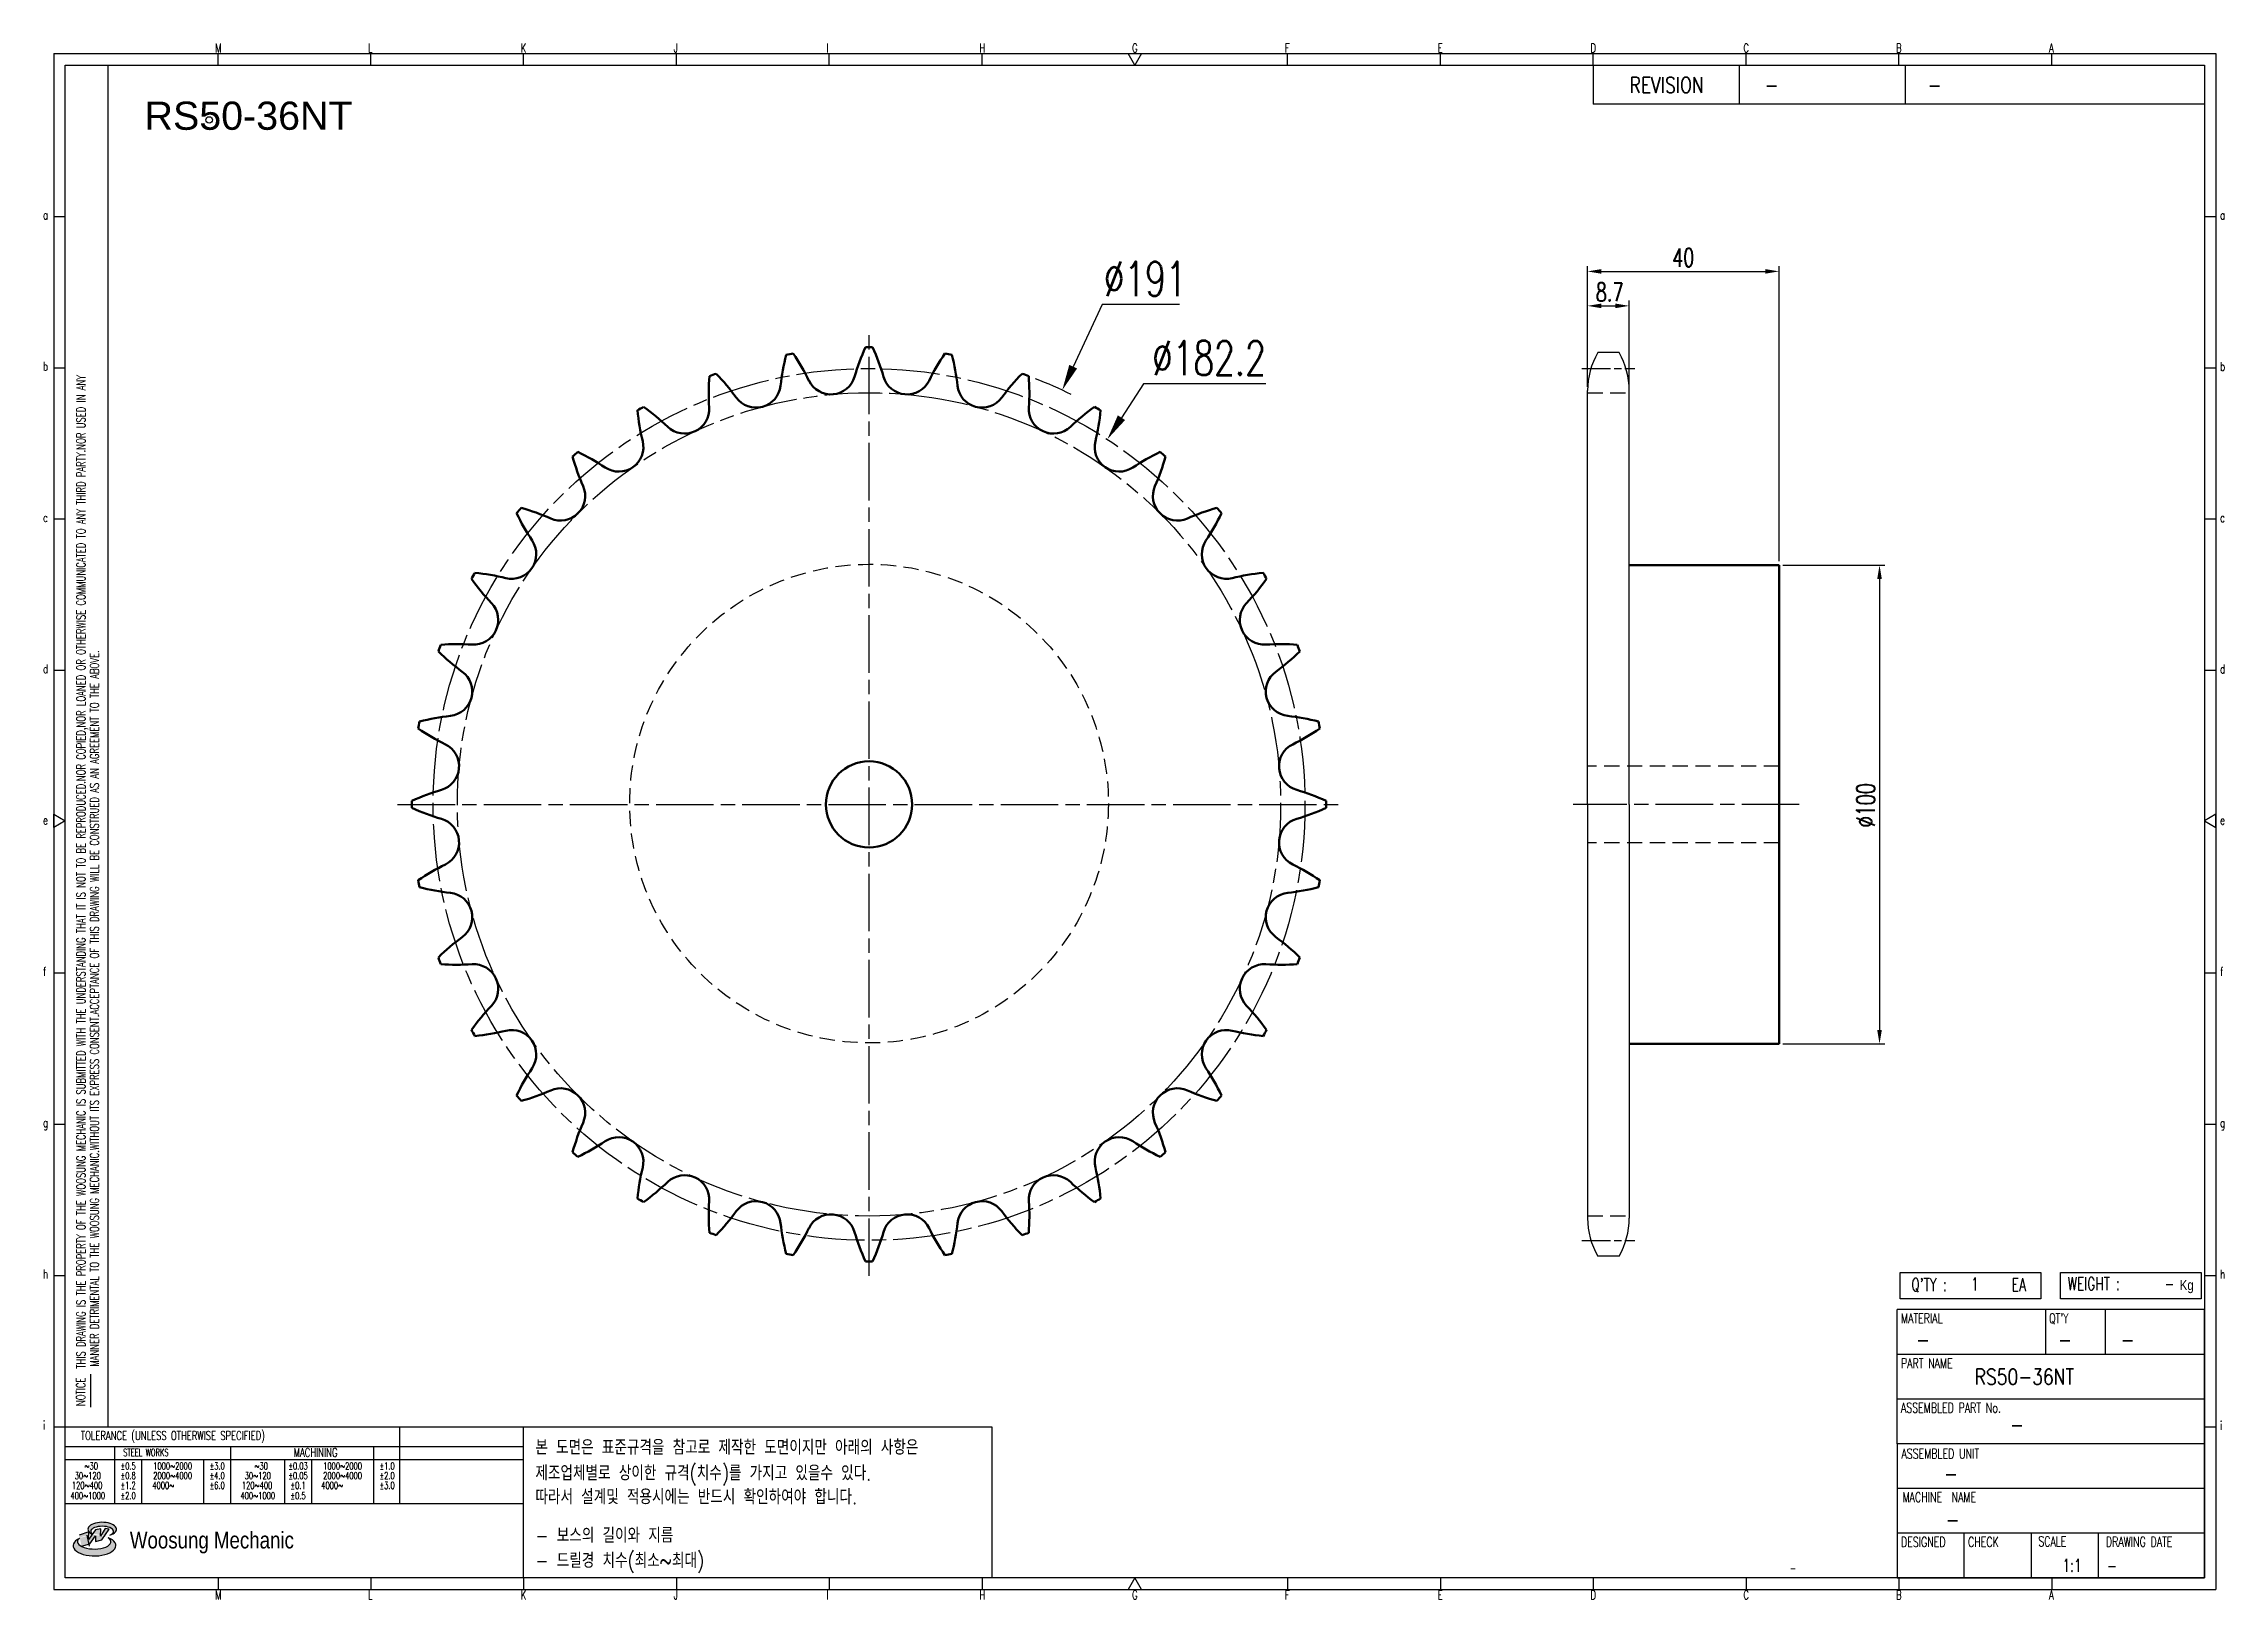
# Model space of a CAD drawing. Header units: millimetres. Extents: x 8307 to 8763, y 4750 to 5075.
import ezdxf
from ezdxf.enums import TextEntityAlignment as Align

# ---------------------------------------------------------------- set-up
doc = ezdxf.new("R2010")
doc.units = ezdxf.units.MM
for name, pattern in [('AM_ISO08W050', [18, 12, -1.5, 3, -1.5]), ('AM_ISO08W050x2', [9, 6, -0.75, 1.5, -0.75]), ('HIDDEN', [9.525, 6.35, -3.175])]:
    doc.linetypes.add(name, pattern=pattern)
for name, color, linetype, lineweight in [('20', 7, 'Continuous', 50), ('22', 30, 'AM_ISO08W050', 25), ('23', 40, 'AM_ISO08W050', 25), ('VIS', 7, 'Continuous', 50)]:
    doc.layers.add(name, color=color, linetype=linetype, lineweight=lineweight)
for name, color, linetype in [('HL', 2, 'HIDDEN'), ('S-DIM', 7, 'Continuous'), ('TITLE', 7, 'Continuous'), ('도면레이아웃', 7, 'Continuous')]:
    doc.layers.add(name, color=color, linetype=linetype)
doc.styles.add('HAN', font='ROMANS.shx', dxfattribs={"width": 0.7, "bigfont": 'whgtxt.shx'})
doc.styles.add('HKD_ST2', font='romans.shx', dxfattribs={"width": 0.7, "height": 4, "bigfont": '@extfont2.shx'})
doc.styles.add('HSG', font='SIMPLEX.shx', dxfattribs={"width": 0.7, "bigfont": 'HSG.shx'})
doc.styles.add('ROMANS', font='romans.shx', dxfattribs={"width": 0.7, "bigfont": 'whgtxt.shx'})
doc.styles.add('SLDTEXTSTYLE4', font='arial.ttf', dxfattribs={"width": 0.8})
doc.styles.get("Standard").update_dxf_attribs({"font": 'arial.ttf'})
doc.dimstyles.new('APP16', dxfattribs={"dimscale": 3, "dimtxt": 2.4, "dimasz": 1.8, "dimexe": 0.7, "dimexo": 0.5, "dimgap": 0.6, "dimtad": 1, "dimtoh": 1, "dimdec": 1, "dimrnd": 0.01, "dimzin": 9, "dimdsep": 46, "dimtxsty": 'HSG', "dimcen": 0, "dimclrd": 1, "dimclre": 1, "dimclrt": 256, "dimazin": 2, "dimtp": 1, "dimtm": 1, "dimtfac": 0.5, "dimtdec": 1, "dimtofl": 0, "dimtmove": 0, "dimatfit": 3, "dimfxl": 0, "dimtvp": 1, "dimtolj": 2, "dimlwd": -1, "dimlwe": -1, "dimarcsym": 0})
doc.dimstyles.new('APP4', dxfattribs={"dimscale": 1.6, "dimtxt": 2.4, "dimasz": 1.8, "dimexe": 0.7, "dimexo": 0.5, "dimgap": 0.6, "dimtad": 1, "dimtoh": 1, "dimdec": 1, "dimrnd": 0.01, "dimzin": 9, "dimdsep": 46, "dimtxsty": 'HSG', "dimcen": 0, "dimclrd": 1, "dimclre": 1, "dimclrt": 256, "dimazin": 2, "dimtp": 1, "dimtm": 1, "dimtfac": 0.5, "dimtdec": 1, "dimtofl": 0, "dimtmove": 0, "dimatfit": 3, "dimfxl": 0, "dimtvp": 1, "dimtolj": 2, "dimlwd": -1, "dimlwe": -1, "dimarcsym": 0})

# ---------------------------------------------------------------- blocks, each defined once
blk = doc.blocks.new('SUYWSHJH')
at = {"layer": '도면레이아웃'}
h = blk.add_hatch(color=10, dxfattribs=at)
h.paths.add_polyline_path([(1.544, 35.177), (1.554, 34.966), (1.779, 35.034), (2.054, 35.422), (1.908, 35.446), (1.728, 35.167), (1.741, 35.439), (1.547, 35.405), (1.292, 35.041), (1.295, 35.33), (0.943, 35.208), (1.03, 34.8), (1.336, 34.885)])
edge = h.paths.add_edge_path()
edge.add_ellipse((1.795, 35.421), major_axis=(-0.53, 0), ratio=0.487785, start_angle=122.36065, end_angle=403.39574)
edge.add_line((1.411, 35.244), (1.419, 35.261))
edge.add_ellipse((1.798, 35.344), major_axis=(-0.423, 0), ratio=0.444396, start_angle=131.58977, end_angle=386.19408, ccw=False)
edge = h.paths.add_edge_path()
edge.add_ellipse((1.512, 34.815), major_axis=(-0.793, 0), ratio=0.480113, start_angle=314.67633, end_angle=590.85213)
edge.add_ellipse((1.501, 34.958), major_axis=(-0.62, 0), ratio=0.43311, start_angle=331.7024, end_angle=574.42495, ccw=False)
for p, q in [((0, 90.118), (80.15, 90.118)), ((0, 90.118), (0, 33.191)), ((6.089, 89.693), (6.089, 90.118)), ((11.753, 89.693), (11.753, 90.118)), ((17.418, 89.693), (17.418, 90.118)), ((23.082, 89.693), (23.082, 90.118)), ((28.746, 89.693), (28.746, 90.118)), ((34.411, 89.693), (34.411, 90.118)), ((45.739, 89.693), (45.739, 90.118)), ((51.404, 89.693), (51.404, 90.118)), ((57.068, 89.693), (57.068, 90.118)), ((62.732, 89.693), (62.732, 90.118)), ((68.397, 89.693), (68.397, 90.118)), ((74.061, 89.693), (74.061, 90.118)), ((80.15, 90.118), (80.15, 33.191)), ((0, 84.085), (0.425, 84.085)), ((79.725, 84.085), (80.15, 84.085)), ((0, 78.478), (0.425, 78.478)), ((79.725, 78.478), (80.15, 78.478)), ((0, 72.87), (0.425, 72.87)), ((79.725, 72.87), (80.15, 72.87)), ((0, 67.262), (0.425, 67.262)), ((79.725, 67.262), (80.15, 67.262)), ((0, 56.047), (0.425, 56.047)), ((79.725, 56.047), (80.15, 56.047)), ((0, 50.439), (0.425, 50.439)), ((79.725, 50.439), (80.15, 50.439)), ((0, 44.832), (0.425, 44.832)), ((79.725, 44.832), (80.15, 44.832)), ((1.377, 39.947), (1.377, 41.174)), ((0, 39.224), (0.425, 39.224)), ((79.725, 39.224), (80.15, 39.224)), ((0, 33.191), (80.15, 33.191)), ((6.089, 33.616), (6.089, 33.191)), ((11.753, 33.616), (11.753, 33.191)), ((17.418, 33.616), (17.418, 33.191)), ((23.082, 33.616), (23.082, 33.191)), ((28.746, 33.616), (28.746, 33.191)), ((34.411, 33.616), (34.411, 33.191)), ((45.739, 33.616), (45.739, 33.191)), ((51.404, 33.616), (51.404, 33.191)), ((57.068, 33.616), (57.068, 33.191)), ((62.732, 33.616), (62.732, 33.191)), ((68.397, 33.616), (68.397, 33.191)), ((74.061, 33.616), (74.061, 33.191))]:
    blk.add_line(p, q)
at = {"color": 2}
for p, q in [((2.017, 39.224), (2.017, 89.693)), ((0.425, 39.224), (17.418, 39.224)), ((12.816, 39.224), (12.816, 36.382)), ((17.418, 33.616), (17.418, 39.224)), ((0.425, 38.487), (17.418, 38.487)), ((0.425, 38.012), (17.418, 38.012)), ((2.257, 38.487), (2.257, 36.382)), ((3.257, 38.012), (3.257, 36.382)), ((5.557, 38.012), (5.557, 36.382)), ((6.557, 38.5), (6.557, 36.382)), ((8.557, 38.012), (8.557, 36.382)), ((9.557, 38.026), (9.557, 36.382)), ((11.857, 38.487), (11.857, 36.382)), ((0.425, 36.382), (17.418, 36.382))]:
    blk.add_line(p, q, dxfattribs=at)
at = {"color": 6, "ltscale": 0.5}
for p, q in [((57.068, 89.693), (57.068, 88.246)), ((62.47, 89.693), (62.47, 88.246)), ((68.635, 89.693), (68.635, 88.246)), ((79.725, 88.246), (57.068, 88.246)), ((68.336, 38.59), (68.336, 43.563)), ((79.725, 43.563), (68.336, 43.563)), ((73.827, 43.563), (73.827, 41.905)), ((76.037, 43.563), (76.037, 41.905)), ((79.725, 38.59), (79.725, 43.563)), ((79.725, 41.905), (68.336, 41.905)), ((79.725, 40.248), (68.336, 40.248)), ((68.336, 38.59), (68.336, 33.616)), ((79.725, 38.59), (68.336, 38.59)), ((79.725, 33.616), (79.725, 38.59)), ((79.725, 36.932), (68.336, 36.932)), ((79.725, 35.274), (68.336, 35.274)), ((70.822, 33.616), (70.822, 35.274)), ((73.309, 33.616), (73.309, 35.274)), ((75.796, 33.616), (75.796, 35.274)), ((68.336, 33.616), (79.725, 33.616))]:
    blk.add_line(p, q, dxfattribs=at)
for points in [[(40.075, 89.693), (39.83, 90.118), (40.32, 90.118)], [(0.425, 89.693), (79.725, 89.693), (79.725, 33.616), (0.425, 33.616)], [(0.425, 61.679), (0, 61.433), (0, 61.924)], [(79.725, 61.679), (80.15, 61.433), (80.15, 61.924)], [(40.075, 33.616), (39.83, 33.191), (40.32, 33.191)]]:
    blk.add_lwpolyline(points, close=True)
at = {"layer": 'TITLE', "color": 20}
for p, q in [((68.449, 43.961), (68.449, 44.936)), ((68.449, 44.936), (73.654, 44.936)), ((73.654, 44.936), (73.654, 43.961)), ((74.39, 43.961), (74.39, 44.936)), ((74.39, 44.936), (79.595, 44.936)), ((79.595, 44.936), (79.595, 43.961)), ((73.654, 43.961), (68.449, 43.961)), ((79.595, 43.961), (74.39, 43.961))]:
    blk.add_line(p, q, dxfattribs=at)
at = {"layer": '도면레이아웃'}
for p, q in [((1.295, 35.33), (0.943, 35.208)), ((1.03, 34.8), (1.336, 34.885)), ((1.224, 35.208), (1.311, 34.8)), ((1.224, 35.208), (1.224, 35.208)), ((1.547, 35.405), (1.292, 35.041)), ((1.292, 35.041), (1.295, 35.33)), ((1.336, 34.885), (1.544, 35.177)), ((1.419, 35.261), (1.411, 35.244)), ((1.544, 35.177), (1.554, 34.966)), ((1.741, 35.439), (1.547, 35.405)), ((1.554, 34.966), (1.779, 35.034)), ((1.908, 35.446), (1.728, 35.167)), ((1.728, 35.167), (1.741, 35.439)), ((1.779, 35.034), (2.054, 35.422)), ((2.054, 35.422), (1.908, 35.446))]:
    blk.add_line(p, q, dxfattribs=at)
for centre, major_axis, ratio, start_param, end_param in [((1.795, 35.421), (-0.53, 0), 0.487785, 2.135596, 7.040584), ((1.512, 34.815), (-0.793, 0), 0.480113, 5.492138, 10.312315), ((1.501, 34.958), (-0.62, 0), 0.43311, 5.789299, 10.025607), ((1.798, 35.344), (-0.423, 0), 0.444396, 2.296675, 6.740358)]:
    blk.add_ellipse(centre, major_axis=major_axis, ratio=ratio, start_param=start_param, end_param=end_param, dxfattribs=at)
at = {"color": 4, "style": 'HKD_ST2', "width": 0.7}
for s, p in [('M', (5.988, 90.164)), ('L', (11.652, 90.164)), ('K', (17.316, 90.164)), ('J', (22.981, 90.164)), ('I', (28.645, 90.164)), ('H', (34.309, 90.164)), ('G', (39.974, 90.164)), ('F', (45.638, 90.164)), ('E', (51.302, 90.164)), ('D', (56.967, 90.164)), ('C', (62.631, 90.164)), ('B', (68.295, 90.164)), ('A', (73.96, 90.164)), ('a', (-0.395, 83.976)), ('a', (80.305, 83.97)), ('b', (-0.395, 78.368)), ('b', (80.305, 78.362)), ('c', (-0.395, 72.76)), ('c', (80.305, 72.754)), ('d', (-0.395, 67.153)), ('d', (80.305, 67.147)), ('e', (-0.395, 61.545)), ('e', (80.305, 61.539)), ('f', (-0.395, 55.937)), ('f', (80.305, 55.931)), ('g', (-0.395, 50.33)), ('g', (80.305, 50.324)), ('h', (-0.395, 44.722)), ('h', (80.305, 44.716)), ('i', (-0.395, 39.114)), ('i', (80.305, 39.108)), ('M', (5.988, 32.824)), ('L', (11.652, 32.824)), ('K', (17.316, 32.824)), ('J', (22.981, 32.824)), ('I', (28.645, 32.824)), ('H', (34.309, 32.824)), ('G', (39.974, 32.824)), ('F', (45.638, 32.824)), ('E', (51.302, 32.824)), ('D', (56.967, 32.824)), ('C', (62.631, 32.824)), ('B', (68.295, 32.824)), ('A', (73.96, 32.824))]:
    blk.add_text(s, height=0.326, dxfattribs=at).set_placement(p)
for s, height, style, width, p in [('REVISION', 0.5806, 'HAN', 0.8, (58.415, 88.664)), ('-', 0.581, 'HAN', 0.8, (63.426, 88.664)), ('-', 0.581, 'HAN', 0.8, (69.468, 88.664)), ("Q'TY : ", 0.4746, 'HKD_ST2', 0.7, (68.857, 44.253)), ('1', 0.475, 'HKD_ST2', 0.7, (71.071, 44.275)), ('EA', 0.4746, 'HKD_ST2', 0.7, (72.578, 44.253)), ('WEIGHT : ', 0.4746, 'HKD_ST2', 0.7, (74.65, 44.286)), ('-', 0.581, 'HAN', 0.8, (69.029, 42.157)), ('-', 0.581, 'HAN', 0.8, (74.289, 42.157)), ('-', 0.581, 'HAN', 0.8, (76.623, 42.157)), ('-', 0.581, 'HAN', 0.8, (72.515, 39.013)), ('-', 0.581, 'HAN', 0.8, (70.067, 37.189)), ('-', 0.581, 'HAN', 0.8, (70.126, 35.48)), ('1:1', 0.4746, 'HKD_ST2', 0.7, (74.458, 33.848)), ('-', 0.475, 'HKD_ST2', 0.7, (76.112, 33.837))]:
    blk.add_text(s, height=height, dxfattribs=dict(style=style, width=width)).set_placement(p)
at = {"color": 6, "style": 'HKD_ST2', "width": 0.7}
for s, p in [(' THIS DRAWING IS THE PROPERTY OF THE WOOSUNG MECHANIC IS SUBMITTED WITH THE UNDERSTANDING THAT IT IS NOT TO BE REPRODUCED.NOR COPIED,NOR LOANED OR OTHERWISE COMMUNICATED TO ANY THIRD PARTY.NOR USED IN ANY', (1.173, 41.217)), ('MANNER DETRIMENTAL TO THE WOOSUNG MECHANIC.WITHOUT ITS EXPRESS CONSENT.ACCEPTANCE OF THIS DRAWING WILL BE CONSTRUED AS AN AGREEMENT TO THE ABOVE.', (1.672, 41.447))]:
    blk.add_text(s, height=0.326266, rotation=90, dxfattribs=at).set_placement(p)
at = {"style": 'HKD_ST2', "width": 0.7}
blk.add_text('-', height=0.475, dxfattribs=at).set_placement((78.613, 44.286), align=Align.RIGHT)
at = {"color": 4, "style": 'HKD_ST2', "width": 0.7}
for s, height, p in [('MATERIAL', 0.3651, (68.474, 43.425)), ("QT'Y", 0.3651, (73.965, 43.425)), ('PART NAME', 0.3651, (68.474, 41.756)), ('ASSEMBLED PART No.', 0.36511, (68.474, 40.109)), ('ASSEMBLED UNIT', 0.36511, (68.49, 38.408)), ('MACHINE  NAME', 0.36511, (68.532, 36.794)), ('DESIGNED', 0.3651, (68.474, 35.136)), ('CHECK', 0.3651, (70.961, 35.136)), ('SCALE', 0.3651, (73.566, 35.153)), ('DRAWING DATE', 0.36511, (76.071, 35.141))]:
    blk.add_text(s, height=height, dxfattribs=at).set_placement(p, align=Align.TOP_LEFT)
at = {"style": 'HKD_ST2', "width": 0.7}
blk.add_text('NOTICE', height=0.3263, rotation=90, dxfattribs=at).set_placement((1.163, 39.988))
for s, height, style, width, p in [('TOLERANCE (UNLESS OTHERWISE SPECIFIED)', 0.32627, 'HKD_ST2', 0.7, (4.417, 38.896)), ('-', 0.326, 'ROMANS', 0.65, (64.469, 33.975))]:
    blk.add_text(s, height=height, dxfattribs=dict(style=style, width=width)).set_placement(p, align=Align.MIDDLE_CENTER)
at = {"color": 4, "style": 'HKD_ST2', "width": 0.7}
for s, height, p in [('STEEL WORKS', 0.26101, (3.416, 38.268)), ('MACHINING', 0.3263, (9.707, 38.27)), ('%%P0.5', 0.261, (2.757, 37.762)), ('%%P0.8', 0.261, (2.757, 37.411)), ('%%P3.0', 0.261, (6.057, 37.762)), ('%%P4.0', 0.261, (6.057, 37.411)), ('%%P0.03', 0.261, (9.057, 37.762)), ('%%P0.05', 0.261, (9.057, 37.411)), ('%%P1.0', 0.261, (12.357, 37.762)), ('%%P2.0', 0.261, (12.357, 37.411)), ('%%P1.2', 0.261, (2.757, 37.045)), ('%%P2.0', 0.261, (2.757, 36.67)), ('%%P6.0', 0.261, (6.057, 37.045)), ('%%P0.1', 0.261, (9.057, 37.045)), ('%%P0.5', 0.261, (9.057, 36.67)), ('%%P3.0', 0.261, (12.357, 37.045))]:
    blk.add_text(s, height=height, dxfattribs=at).set_placement(p, align=Align.MIDDLE)
for s, height, p in [('30%%126120', 0.261, (1.263, 37.411)), ('%%12630', 0.261, (1.389, 37.762)), ('2000%%1264000', 0.26101, (4.407, 37.411)), ('1000%%1262000', 0.26101, (4.407, 37.762)), ('30%%126120', 0.261, (7.563, 37.411)), ('%%12630', 0.261, (7.689, 37.762)), ('2000%%1264000', 0.26101, (10.707, 37.411)), ('1000%%1262000', 0.26101, (10.707, 37.762)), ('400%%1261000', 0.26101, (1.263, 36.67)), ('120%%126400', 0.26101, (1.237, 37.045)), ('4000%%126', 0.261, (4.061, 37.045)), ('400%%1261000', 0.26101, (7.563, 36.67)), ('120%%126400', 0.26101, (7.537, 37.045)), ('4000%%126', 0.261, (10.321, 37.045))]:
    blk.add_text(s, height=height, dxfattribs=at).set_placement(p, align=Align.MIDDLE_CENTER)
at = {"color": 1, "style": 'SLDTEXTSTYLE4', "width": 0.8}
blk.add_text('Woosung Mechanic', height=0.61957, dxfattribs=at).set_placement((2.822, 34.711))
at = {"layer": 'TITLE', "width": 0.8}
blk.add_text('Kg', height=0.3789, dxfattribs=at).set_placement((78.807, 44.286))
blk = doc.blocks.new('*D288')
at = {"layer": 'Defpoints', "color": 0, "transparency": 16777216}
for p in [(8520.13, 5002.3), (8439.41, 4829.22)]:
    blk.add_point(p, dxfattribs=at)
at = {"layer": 'S-DIM', "color": 1, "transparency": 16777216}
for p, q in [((8528.46, 5020.16), (8522.41, 5007.2)), ((8544.66, 5020.16), (8528.46, 5020.16))]:
    blk.add_line(p, q, dxfattribs=at)
blk.add_arc((8479.77, 4915.76), 95.49, 63.7358, 68.6544, dxfattribs=at)
blk.add_solid([(8521.6, 5007.58), (8523.23, 5006.82), (8520.13, 5002.3)], dxfattribs=at)
at = {"layer": 'S-DIM', "transparency": 16777216, "insert": (8537.46, 5025.56), "char_height": 7.2, "attachment_point": 5, "style": 'HSG'}
blk.add_mtext('\\A2;∅191', dxfattribs=at)
blk = doc.blocks.new('*D289')
at = {"layer": 'Defpoints', "color": 0, "transparency": 16777216}
for p in [(8529.55, 4992.03), (8429.99, 4839.5)]:
    blk.add_point(p, dxfattribs=at)
at = {"layer": 'S-DIM', "color": 1, "transparency": 16777216}
for p, q in [((8537.1, 5003.6), (8532.5, 4996.55)), ((8562.66, 5003.6), (8537.1, 5003.6))]:
    blk.add_line(p, q, dxfattribs=at)
blk.add_solid([(8531.75, 4997.04), (8533.26, 4996.06), (8529.55, 4992.03)], dxfattribs=at)
at = {"layer": 'S-DIM', "transparency": 16777216, "insert": (8550.78, 5009), "char_height": 7.2, "attachment_point": 5, "style": 'HSG'}
blk.add_mtext('\\A2;∅182.2', dxfattribs=at)
blk = doc.blocks.new('*D292')
at = {"layer": 'Defpoints', "color": 0, "transparency": 16777216}
for p in [(8638.57, 5019.91), (8629.87, 5002.21), (8638.57, 5002.21)]:
    blk.add_point(p, dxfattribs=at)
at = {"layer": 'S-DIM', "color": 1, "transparency": 16777216}
for p, q in [((8629.87, 5003.01), (8629.87, 5021.03)), ((8638.57, 5003.01), (8638.57, 5021.03)), ((8632.75, 5019.91), (8635.69, 5019.91))]:
    blk.add_line(p, q, dxfattribs=at)
for points in [[(8632.75, 5020.39), (8632.75, 5019.43), (8629.87, 5019.91)], [(8635.69, 5020.39), (8635.69, 5019.43), (8638.57, 5019.91)]]:
    blk.add_solid(points, dxfattribs=at)
at = {"layer": 'S-DIM', "transparency": 16777216, "insert": (8634.49, 5022.79), "char_height": 3.84, "attachment_point": 5, "style": 'HSG'}
blk.add_mtext('\\A2;8.7', dxfattribs=at)
blk = doc.blocks.new('*D293')
at = {"layer": 'Defpoints', "color": 0, "transparency": 16777216}
for p in [(8669.87, 5027.11), (8629.87, 5002.21), (8669.87, 4965.76)]:
    blk.add_point(p, dxfattribs=at)
at = {"layer": 'S-DIM', "color": 1, "transparency": 16777216}
for p, q in [((8629.87, 5003.01), (8629.87, 5028.23)), ((8632.75, 5027.11), (8666.99, 5027.11)), ((8669.87, 4966.56), (8669.87, 5028.23))]:
    blk.add_line(p, q, dxfattribs=at)
for points in [[(8632.75, 5027.59), (8632.75, 5026.63), (8629.87, 5027.11)], [(8666.99, 5027.59), (8666.99, 5026.63), (8669.87, 5027.11)]]:
    blk.add_solid(points, dxfattribs=at)
at = {"layer": 'S-DIM', "transparency": 16777216, "insert": (8649.87, 5029.99), "char_height": 3.84, "attachment_point": 5, "style": 'HSG'}
blk.add_mtext('\\A2;40', dxfattribs=at)
blk = doc.blocks.new('*D294')
at = {"layer": 'Defpoints', "color": 0, "transparency": 16777216}
for p in [(8669.87, 4965.76), (8669.87, 4865.76), (8690.87, 4865.76)]:
    blk.add_point(p, dxfattribs=at)
at = {"layer": 'S-DIM', "color": 1, "transparency": 16777216}
for p, q in [((8670.67, 4965.76), (8691.99, 4965.76)), ((8690.87, 4962.88), (8690.87, 4868.64)), ((8670.67, 4865.76), (8691.99, 4865.76))]:
    blk.add_line(p, q, dxfattribs=at)
for points in [[(8690.39, 4962.88), (8691.35, 4962.88), (8690.87, 4965.76)], [(8690.39, 4868.64), (8691.35, 4868.64), (8690.87, 4865.76)]]:
    blk.add_solid(points, dxfattribs=at)
at = {"layer": 'S-DIM', "transparency": 16777216, "insert": (8687.99, 4915.59), "char_height": 3.84, "attachment_point": 5, "rotation": 90, "style": 'HSG'}
blk.add_mtext('\\A2;%%c100', dxfattribs=at)

msp = doc.modelspace()

# ---------------------------------------------------------------- linework, layer by layer
for p, q in [((8636.45, 5010.15), (8632, 5010.15)), ((8629.87, 4915.76), (8629.87, 5002.21)), ((8638.57, 4915.76), (8638.57, 5002.21)), ((8629.87, 4915.76), (8629.87, 4829.32)), ((8638.57, 4915.76), (8638.57, 4829.32)), ((8636.45, 4821.38), (8632, 4821.38))]:
    msp.add_line(p, q)
at = {"color": 4}
msp.add_lwpolyline([(8407.61, 4785.76), (8505.45, 4785.76), (8505.45, 4754.16), (8407.61, 4754.16)], close=True, dxfattribs=at)
msp.add_circle((8341.93, 5058.74), 0.681)
for centre, start, end in [((8645.75, 5002.21), 150, 180), ((8622.7, 5002.21), 0, 30), ((8645.75, 4829.32), 180, 210), ((8622.7, 4829.32), 330, 0)]:
    msp.add_arc(centre, 15.87, start, end)
at = {"layer": '20'}
for centre, radius, start, end in [((8507.34, 4998.18), 46.33, 165.6405, 173.75), ((8479.77, 4915.76), 95.49, 99.5545, 100.4455), ((8425.67, 4983.78), 46.33, 26.25, 34.3595), ((8521.23, 4992.14), 46.33, 155.6405, 163.75), ((8479.77, 4915.76), 95.49, 89.5545, 90.4455), ((8438.31, 4992.14), 46.33, 16.25, 24.3595), ((8533.86, 4983.78), 46.33, 145.6405, 153.75), ((8479.77, 4915.76), 95.49, 79.5545, 80.4455), ((8452.2, 4998.18), 46.33, 6.25, 14.3595), ((8492.61, 5001.71), 46.33, 175.6405, 183.75), ((8479.77, 4915.76), 95.49, 109.5545, 110.4455), ((8414.68, 4973.35), 46.33, 36.25, 44.3595), ((8456.18, 5003.78), 5.13, 216.25, 353.75), ((8471.83, 5006.54), 5.13, 206.25, 343.75), ((8487.71, 5006.54), 5.13, 196.25, 333.75), ((8503.35, 5003.78), 5.13, 186.25, 323.75), ((8544.85, 4973.35), 46.33, 135.6405, 143.75), ((8479.77, 4915.76), 95.49, 69.5545, 70.4455), ((8466.93, 5001.71), 46.33, 356.25, 4.3595), ((8479.77, 4915.76), 95.49, 119.5545, 120.4455), ((8477.49, 5002.64), 46.33, 185.6405, 193.75), ((8405.67, 4961.18), 46.33, 46.25, 54.3595), ((8441.26, 4998.35), 5.13, 226.25, 3.75), ((8518.28, 4998.35), 5.13, 176.25, 313.75), ((8553.86, 4961.18), 46.33, 125.6405, 133.75), ((8479.77, 4915.76), 95.49, 59.5545, 60.4455), ((8482.05, 5002.64), 46.33, 346.25, 354.3595), ((8479.77, 4915.76), 95.49, 129.5545, 130.4455), ((8398.91, 4947.62), 46.33, 56.25, 64.3595), ((8427.5, 4990.41), 5.13, 236.25, 13.75), ((8532.03, 4990.41), 5.13, 166.25, 303.75), ((8560.62, 4947.62), 46.33, 115.6405, 123.75), ((8479.77, 4915.76), 95.49, 49.5545, 50.4455), ((8462.44, 5000.92), 46.33, 195.6405, 203.75), ((8497.1, 5000.92), 46.33, 336.25, 344.3595), ((8415.33, 4980.2), 5.13, 246.25, 23.75), ((8544.2, 4980.2), 5.13, 156.25, 293.75), ((8479.77, 4915.76), 95.49, 139.5545, 140.4455), ((8447.91, 4996.62), 46.33, 205.6405, 213.75), ((8394.61, 4933.09), 46.33, 66.25, 74.3595), ((8564.93, 4933.09), 46.33, 105.6405, 113.75), ((8511.62, 4996.62), 46.33, 326.25, 334.3595), ((8479.77, 4915.76), 95.49, 39.5545, 40.4455), ((8405.12, 4968.03), 5.13, 256.25, 33.75), ((8554.41, 4968.03), 5.13, 146.25, 283.75), ((8479.77, 4915.76), 95.49, 149.5545, 150.4455), ((8434.36, 4989.86), 46.33, 215.6405, 223.75), ((8392.89, 4918.04), 46.33, 76.25, 84.3595), ((8566.64, 4918.04), 46.33, 95.6405, 103.75), ((8525.18, 4989.86), 46.33, 316.25, 324.3595), ((8479.77, 4915.76), 95.49, 29.5545, 30.4455), ((8397.18, 4954.27), 5.13, 266.25, 43.75), ((8562.35, 4954.27), 5.13, 136.25, 273.75), ((8479.77, 4915.76), 95.49, 159.5545, 160.4455), ((8422.18, 4980.85), 46.33, 225.6405, 233.75), ((8393.82, 4902.92), 46.33, 86.25, 94.3595), ((8565.72, 4902.92), 46.33, 85.6405, 93.75), ((8537.36, 4980.85), 46.33, 306.25, 314.3595), ((8479.77, 4915.76), 95.49, 19.5545, 20.4455), ((8391.75, 4939.35), 5.13, 276.25, 53.75), ((8567.79, 4939.35), 5.13, 126.25, 263.75), ((8397.35, 4888.19), 46.33, 96.25, 104.3595), ((8562.18, 4888.19), 46.33, 75.6405, 83.75), ((8479.77, 4915.76), 95.49, 169.5545, 170.4455), ((8411.75, 4969.86), 46.33, 235.6405, 243.75), ((8547.79, 4969.86), 46.33, 296.25, 304.3595), ((8479.77, 4915.76), 95.49, 9.5545, 10.4455), ((8388.99, 4923.71), 5.13, 286.25, 63.75), ((8570.55, 4923.71), 5.13, 116.25, 253.75), ((8403.39, 4874.3), 46.33, 106.25, 114.3595), ((8479.77, 4915.76), 95.49, 179.5545, 180.4455), ((8556.15, 4874.3), 46.33, 65.6405, 73.75), ((8479.77, 4915.76), 95.49, 359.5545, 0.4455), ((8403.39, 4957.23), 46.33, 245.6405, 253.75), ((8388.99, 4907.82), 5.13, 296.25, 73.75), ((8570.55, 4907.82), 5.13, 106.25, 243.75), ((8556.15, 4957.23), 46.33, 286.25, 294.3595), ((8411.75, 4861.67), 46.33, 116.25, 124.3595), ((8547.79, 4861.67), 46.33, 55.6405, 63.75), ((8479.77, 4915.76), 95.49, 189.5545, 190.4455), ((8397.35, 4943.33), 46.33, 255.6405, 263.75), ((8562.18, 4943.33), 46.33, 276.25, 284.3595), ((8479.77, 4915.76), 95.49, 349.5545, 350.4455), ((8391.75, 4892.18), 5.13, 306.25, 83.75), ((8567.79, 4892.18), 5.13, 96.25, 233.75), ((8422.18, 4850.68), 46.33, 126.25, 134.3595), ((8537.36, 4850.68), 46.33, 45.6405, 53.75), ((8479.77, 4915.76), 95.49, 199.5545, 200.4455), ((8393.82, 4928.6), 46.33, 265.6405, 273.75), ((8397.18, 4877.25), 5.13, 316.25, 93.75), ((8562.35, 4877.25), 5.13, 86.25, 223.75), ((8565.72, 4928.6), 46.33, 266.25, 274.3595), ((8479.77, 4915.76), 95.49, 339.5545, 340.4455), ((8434.36, 4841.67), 46.33, 136.25, 144.3595), ((8525.18, 4841.67), 46.33, 35.6405, 43.75), ((8479.77, 4915.76), 95.49, 209.5545, 210.4455), ((8392.89, 4913.48), 46.33, 275.6405, 283.75), ((8405.12, 4863.5), 5.13, 326.25, 103.75), ((8554.41, 4863.5), 5.13, 76.25, 213.75), ((8566.64, 4913.48), 46.33, 256.25, 264.3595), ((8479.77, 4915.76), 95.49, 329.5545, 330.4455), ((8447.91, 4834.91), 46.33, 146.25, 154.3595), ((8511.62, 4834.91), 46.33, 25.6405, 33.75), ((8479.77, 4915.76), 95.49, 219.5545, 220.4455), ((8394.61, 4898.43), 46.33, 285.6405, 293.75), ((8415.33, 4851.33), 5.13, 336.25, 113.75), ((8544.2, 4851.33), 5.13, 66.25, 203.75), ((8564.93, 4898.43), 46.33, 246.25, 254.3595), ((8479.77, 4915.76), 95.49, 319.5545, 320.4455), ((8462.44, 4830.6), 46.33, 156.25, 164.3595), ((8497.1, 4830.6), 46.33, 15.6405, 23.75), ((8479.77, 4915.76), 95.49, 229.5545, 230.4455), ((8398.91, 4883.91), 46.33, 295.6405, 303.75), ((8427.5, 4841.12), 5.13, 346.25, 123.75), ((8532.03, 4841.12), 5.13, 56.25, 193.75), ((8560.62, 4883.91), 46.33, 236.25, 244.3595), ((8479.77, 4915.76), 95.49, 309.5545, 310.4455), ((8477.49, 4828.89), 46.33, 166.25, 174.3595), ((8482.05, 4828.89), 46.33, 5.6405, 13.75), ((8405.67, 4870.35), 46.33, 305.6405, 313.75), ((8441.26, 4833.18), 5.13, 356.25, 133.75), ((8518.28, 4833.18), 5.13, 46.25, 183.75), ((8553.86, 4870.35), 46.33, 226.25, 234.3595), ((8479.77, 4915.76), 95.49, 239.5545, 240.4455), ((8492.61, 4829.81), 46.33, 176.25, 184.3595), ((8414.68, 4858.17), 46.33, 315.6405, 323.75), ((8456.18, 4827.74), 5.13, 6.25, 143.75), ((8471.83, 4824.99), 5.13, 16.25, 153.75), ((8487.71, 4824.99), 5.13, 26.25, 163.75), ((8503.35, 4827.74), 5.13, 36.25, 173.75), ((8544.85, 4858.17), 46.33, 216.25, 224.3595), ((8466.93, 4829.81), 46.33, 355.6405, 3.75), ((8479.77, 4915.76), 95.49, 299.5545, 300.4455), ((8479.77, 4915.76), 95.49, 249.5545, 250.4455), ((8507.34, 4833.35), 46.33, 186.25, 194.3595), ((8425.67, 4847.75), 46.33, 325.6405, 333.75), ((8521.23, 4839.39), 46.33, 196.25, 204.3595), ((8438.31, 4839.39), 46.33, 335.6405, 343.75), ((8533.86, 4847.75), 46.33, 206.25, 214.3595), ((8452.2, 4833.35), 46.33, 345.6405, 353.75), ((8479.77, 4915.76), 95.49, 289.5545, 290.4455), ((8479.77, 4915.76), 95.49, 259.5545, 260.4455), ((8479.77, 4915.76), 95.49, 269.5545, 270.4455), ((8479.77, 4915.76), 95.49, 279.5545, 280.4455)]:
    msp.add_arc(centre, radius, start, end, dxfattribs=at)
at = {"layer": '22', "linetype": 'AM_ISO08W050x2'}
for p, q in [((8628.69, 5006.84), (8639.75, 5006.84)), ((8628.69, 4824.69), (8639.75, 4824.69))]:
    msp.add_line(p, q, dxfattribs=at)
at = {"layer": '23', "color": 4, "linetype": 'AM_ISO08W050x2', "ltscale": 2}
for p, q in [((8479.77, 4817.27), (8479.77, 5014.25)), ((8381.28, 4915.76), (8578.26, 4915.76)), ((8674.09, 4915.76), (8626.84, 4915.76))]:
    msp.add_line(p, q, dxfattribs=at)
for radius in [91.07, 85.99]:
    msp.add_circle((8479.77, 4915.76), radius, dxfattribs=at)
at = {"layer": 'HL', "ltscale": 0.5}
for p, q in [((8629.87, 5001.75), (8638.57, 5001.75)), ((8669.87, 4923.76), (8629.87, 4923.76)), ((8669.87, 4907.76), (8629.87, 4907.76)), ((8629.87, 4829.78), (8638.57, 4829.78))]:
    msp.add_line(p, q, dxfattribs=at)
msp.add_circle((8479.77, 4915.93), 50, dxfattribs=at)
at = {"layer": 'VIS'}
for p, q in [((8669.87, 4965.76), (8638.57, 4965.76)), ((8669.87, 4965.76), (8669.87, 4865.76)), ((8669.87, 4865.76), (8638.57, 4865.76))]:
    msp.add_line(p, q, dxfattribs=at)
msp.add_circle((8479.77, 4915.76), 9, dxfattribs=at)

# ---------------------------------------------------------------- block references
at = {"xscale": 5.635920414095341, "yscale": 5.635920414095341, "zscale": 5.635920414095341}
msp.add_blockref('SUYWSHJH', (8309.44, 4564.7), dxfattribs=at)

# ---------------------------------------------------------------- texts
at = {"color": 2}
msp.add_text('RS50-36NT', height=5.889, dxfattribs=at).set_placement((8328.42, 5056.69))
at = {"style": 'HAN', "width": 0.8}
msp.add_text('RS50-36NT', height=3.272, dxfattribs=at).set_placement((8710.76, 4794.56))
at = {"color": 4, "style": 'HAN', "width": 0.8}
for s, p in [('본 도면은 표준규격을 참고로 제작한 도면이지만 아래의 사항은', (8410.06, 4779.91)), ('제조업체별로 상이한 규격(치수)를 가지고 있을수 있다.', (8410.06, 4774.54)), ('따라서 설계및 적용시에는 반드시 확인하여야 합니다.', (8410.06, 4769.56)), ('- 보스의 길이와 지름', (8410.06, 4761.53)), ('- 드릴경 치수(최소~최대)', (8410.06, 4756.26))]:
    msp.add_text(s, height=3.0962, dxfattribs=at).set_placement(p)

# ---------------------------------------------------------------- dimensions: what is measured, and where the dimension line sits
at = {"layer": 'S-DIM', "color": 3}
for p1, p2, picture, middle in [((8439.41, 4829.22), (8520.13, 5002.3), '*D288', (8537.46, 5020.16)), ((8429.99, 4839.5), (8529.55, 4992.03), '*D289', (8550.78, 5003.6))]:
    dim = msp.add_diameter_dim_2p(p1=p1, p2=p2, dimstyle='APP16', dxfattribs=at)
    dim.commit()
    dim.dimension.update_dxf_attribs({"geometry": picture, "text_midpoint": middle, "dimtype": 163})
dim = msp.add_linear_dim(base=(8669.87, 5027.11), p1=(8629.87, 5002.21), p2=(8669.87, 4965.76), dimstyle='APP4', dxfattribs=at)
dim.commit()
dim.dimension.update_dxf_attribs({"geometry": '*D293', "text_midpoint": (8649.87, 5029.99)})
dim = msp.add_linear_dim(base=(8638.57, 5019.91), p1=(8629.87, 5002.21), p2=(8638.57, 5002.21), dimstyle='APP4', dxfattribs=at)
dim.commit()
dim.dimension.update_dxf_attribs({"geometry": '*D292', "text_midpoint": (8634.49, 5019.91), "dimtype": 160})
dim = msp.add_linear_dim(base=(8690.87, 4865.76), p1=(8669.87, 4965.76), p2=(8669.87, 4865.76), angle=90, text='%%c<>', dimstyle='APP4', dxfattribs=at)
dim.commit()
dim.dimension.update_dxf_attribs({"geometry": '*D294', "text_midpoint": (8690.87, 4915.59), "dimtype": 160})

doc.saveas('drawing.dxf')
